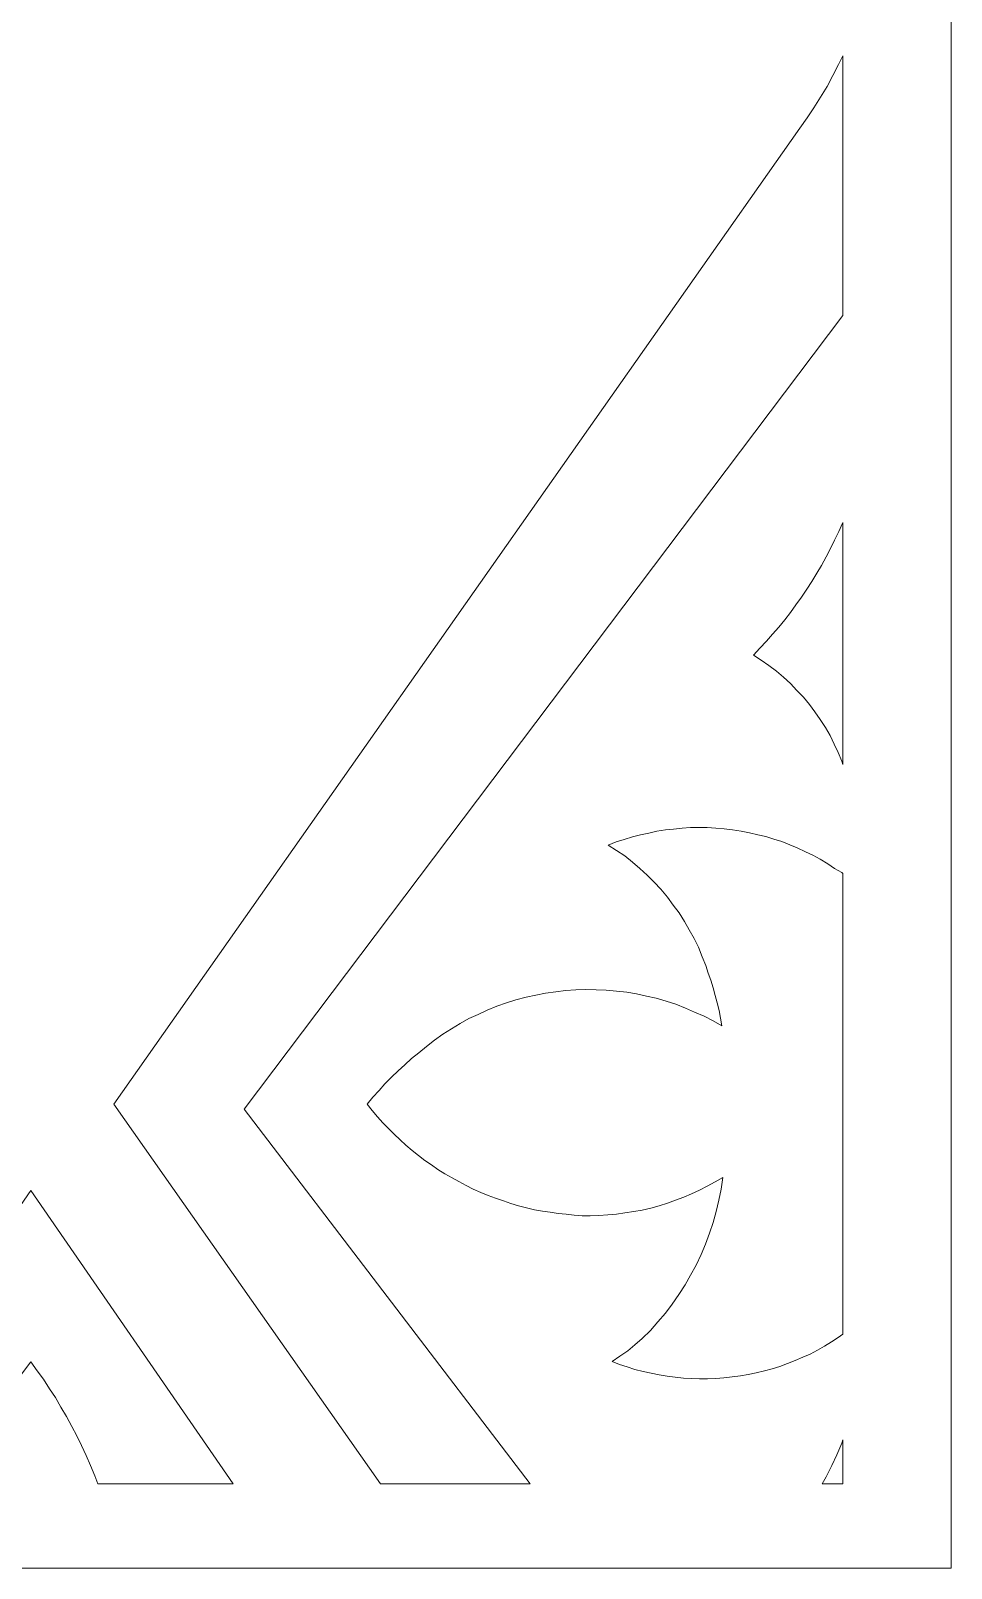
# Model space of a CAD drawing. Header units: centimetres. Extents: x -9.4 to 6.3, y -13 to 13.6.
# Drawn here: x 2.86 to 6.25, y -13.02 to -7.35 of the extents above; entities that cross this region are included whole.
import ezdxf

# ---------------------------------------------------------------- set-up
doc = ezdxf.new("R2010")
doc.units = ezdxf.units.CM
doc.header["$MEASUREMENT"] = 0
doc.layers.add('layer 1', color=7, linetype='Continuous')

msp = doc.modelspace()

# ---------------------------------------------------------------- linework, layer by layer
at = {"layer": 'layer 1', "color": 242, "lineweight": 9}
for points, knots in [([(-0.53695, 13.58709), (-0.53695, 13.58709), (6.25027, 13.58709), (6.25027, 13.58709), (6.25027, 13.58709), (6.25027, 13.58709), (6.25027, -13.01887), (6.25027, -13.01887), (6.25027, -13.01887), (6.25027, -13.01887), (-0.53695, -13.01887), (-0.53695, -13.01887), (-0.53695, -13.01887), (-0.53695, -13.01887), (-0.53695, 13.58709), (-0.53695, 13.58709)], [0, 0, 0, 0, 0.2, 0.2, 0.2, 0.2, 0.4, 0.4, 0.4, 0.4, 0.6, 0.6, 0.6, 0.6, 1, 1, 1, 1]), ([(5.8509, -7.44522), (5.8509, -7.44522), (5.8509, -8.40208), (5.8509, -8.40208), (5.8509, -8.40208), (5.8509, -8.40208), (3.64328, -11.32759), (3.64328, -11.32759), (3.64328, -11.32759), (3.64328, -11.32759), (4.6977, -12.70819), (4.6977, -12.70819), (4.6977, -12.70819), (4.6977, -12.70819), (4.14646, -12.70819), (4.14646, -12.70819), (4.14646, -12.70819), (4.14646, -12.70819), (3.16327, -11.30857), (3.16327, -11.30857), (3.16327, -11.30857), (3.16327, -11.30857), (5.69227, -7.71173), (5.69227, -7.71173), (5.69227, -7.71173), (5.69227, -7.71173), (5.7187, -7.67367), (5.7187, -7.67367), (5.7187, -7.67367), (5.7187, -7.67367), (5.74407, -7.63667), (5.74407, -7.63667), (5.74407, -7.63667), (5.74407, -7.63667), (5.76839, -7.59755), (5.76839, -7.59755), (5.76839, -7.59755), (5.76839, -7.59755), (5.7927, -7.55842), (5.7927, -7.55842), (5.7927, -7.55842), (5.7927, -7.55842), (5.81385, -7.51825), (5.81385, -7.51825), (5.81385, -7.51825), (5.81385, -7.51825), (5.83499, -7.47702), (5.83499, -7.47702), (5.83499, -7.47702), (5.83499, -7.47702), (5.8509, -7.44522), (5.8509, -7.44522)], [0, 0, 0, 0, 0.0714286, 0.0714286, 0.0714286, 0.0714286, 0.1428571, 0.1428571, 0.1428571, 0.1428571, 0.2142857, 0.2142857, 0.2142857, 0.2142857, 0.2857143, 0.2857143, 0.2857143, 0.2857143, 0.3571429, 0.3571429, 0.3571429, 0.3571429, 0.4285714, 0.4285714, 0.4285714, 0.4285714, 0.5, 0.5, 0.5, 0.5, 0.5714286, 0.5714286, 0.5714286, 0.5714286, 0.6428571, 0.6428571, 0.6428571, 0.6428571, 0.7142857, 0.7142857, 0.7142857, 0.7142857, 0.7857143, 0.7857143, 0.7857143, 0.7857143, 0.8571429, 0.8571429, 0.8571429, 0.8571429, 1, 1, 1, 1]), ([(5.8509, -9.165), (5.8509, -9.165), (5.8509, -10.05676), (5.8509, -10.05676), (5.8509, -10.05676), (5.8509, -10.05676), (5.84664, -10.04513), (5.84664, -10.04513), (5.84664, -10.04513), (5.84664, -10.04513), (5.83287, -10.01236), (5.83287, -10.01236), (5.83287, -10.01236), (5.83287, -10.01236), (5.81807, -9.9817), (5.81807, -9.9817), (5.81807, -9.9817), (5.81807, -9.9817), (5.80327, -9.94997), (5.80327, -9.94997), (5.80327, -9.94997), (5.80327, -9.94997), (5.78636, -9.92037), (5.78636, -9.92037), (5.78636, -9.92037), (5.78636, -9.92037), (5.76733, -9.89077), (5.76733, -9.89077), (5.76733, -9.89077), (5.76733, -9.89077), (5.74724, -9.86223), (5.74724, -9.86223), (5.74724, -9.86223), (5.74724, -9.86223), (5.72716, -9.8358), (5.72716, -9.8358), (5.72716, -9.8358), (5.72716, -9.8358), (5.70496, -9.80831), (5.70496, -9.80831), (5.70496, -9.80831), (5.70496, -9.80831), (5.68064, -9.78398), (5.68064, -9.78398), (5.68064, -9.78398), (5.68064, -9.78398), (5.65737, -9.75861), (5.65737, -9.75861), (5.65737, -9.75861), (5.65737, -9.75861), (5.632, -9.73535), (5.632, -9.73535), (5.632, -9.73535), (5.632, -9.73535), (5.60557, -9.71315), (5.60557, -9.71315), (5.60557, -9.71315), (5.60557, -9.71315), (5.57808, -9.692), (5.57808, -9.692), (5.57808, -9.692), (5.57808, -9.692), (5.54954, -9.67192), (5.54954, -9.67192), (5.54954, -9.67192), (5.54954, -9.67192), (5.52099, -9.65395), (5.52099, -9.65395), (5.52099, -9.65395), (5.52099, -9.65395), (5.54425, -9.62856), (5.54425, -9.62856), (5.54425, -9.62856), (5.54425, -9.62856), (5.56857, -9.60213), (5.56857, -9.60213), (5.56857, -9.60213), (5.56857, -9.60213), (5.59182, -9.57676), (5.59182, -9.57676), (5.59182, -9.57676), (5.59182, -9.57676), (5.61402, -9.55033), (5.61402, -9.55033), (5.61402, -9.55033), (5.61402, -9.55033), (5.63622, -9.5239), (5.63622, -9.5239), (5.63622, -9.5239), (5.63622, -9.5239), (5.65737, -9.49641), (5.65737, -9.49641), (5.65737, -9.49641), (5.65737, -9.49641), (5.67747, -9.46787), (5.67747, -9.46787), (5.67747, -9.46787), (5.67747, -9.46787), (5.69756, -9.44036), (5.69756, -9.44036), (5.69756, -9.44036), (5.69756, -9.44036), (5.71764, -9.41076), (5.71764, -9.41076), (5.71764, -9.41076), (5.71764, -9.41076), (5.73667, -9.38222), (5.73667, -9.38222), (5.73667, -9.38222), (5.73667, -9.38222), (5.75464, -9.35156), (5.75464, -9.35156), (5.75464, -9.35156), (5.75464, -9.35156), (5.77156, -9.32302), (5.77156, -9.32302), (5.77156, -9.32302), (5.77156, -9.32302), (5.78953, -9.29129), (5.78953, -9.29129), (5.78953, -9.29129), (5.78953, -9.29129), (5.80539, -9.26063), (5.80539, -9.26063), (5.80539, -9.26063), (5.80539, -9.26063), (5.82019, -9.22997), (5.82019, -9.22997), (5.82019, -9.22997), (5.82019, -9.22997), (5.83605, -9.19826), (5.83605, -9.19826), (5.83605, -9.19826), (5.83605, -9.19826), (5.84981, -9.1676), (5.84981, -9.1676), (5.84981, -9.1676), (5.84981, -9.1676), (5.8509, -9.165), (5.8509, -9.165)], [0, 0, 0, 0, 0.0277778, 0.0277778, 0.0277778, 0.0277778, 0.0555556, 0.0555556, 0.0555556, 0.0555556, 0.0833333, 0.0833333, 0.0833333, 0.0833333, 0.1111111, 0.1111111, 0.1111111, 0.1111111, 0.1388889, 0.1388889, 0.1388889, 0.1388889, 0.1666667, 0.1666667, 0.1666667, 0.1666667, 0.1944444, 0.1944444, 0.1944444, 0.1944444, 0.2222222, 0.2222222, 0.2222222, 0.2222222, 0.25, 0.25, 0.25, 0.25, 0.2777778, 0.2777778, 0.2777778, 0.2777778, 0.3055556, 0.3055556, 0.3055556, 0.3055556, 0.3333333, 0.3333333, 0.3333333, 0.3333333, 0.3611111, 0.3611111, 0.3611111, 0.3611111, 0.3888889, 0.3888889, 0.3888889, 0.3888889, 0.4166667, 0.4166667, 0.4166667, 0.4166667, 0.4444444, 0.4444444, 0.4444444, 0.4444444, 0.4722222, 0.4722222, 0.4722222, 0.4722222, 0.5, 0.5, 0.5, 0.5, 0.5277778, 0.5277778, 0.5277778, 0.5277778, 0.5555556, 0.5555556, 0.5555556, 0.5555556, 0.5833333, 0.5833333, 0.5833333, 0.5833333, 0.6111111, 0.6111111, 0.6111111, 0.6111111, 0.6388889, 0.6388889, 0.6388889, 0.6388889, 0.6666667, 0.6666667, 0.6666667, 0.6666667, 0.6944444, 0.6944444, 0.6944444, 0.6944444, 0.7222222, 0.7222222, 0.7222222, 0.7222222, 0.75, 0.75, 0.75, 0.75, 0.7777778, 0.7777778, 0.7777778, 0.7777778, 0.8055556, 0.8055556, 0.8055556, 0.8055556, 0.8333333, 0.8333333, 0.8333333, 0.8333333, 0.8611111, 0.8611111, 0.8611111, 0.8611111, 0.8888889, 0.8888889, 0.8888889, 0.8888889, 0.9166667, 0.9166667, 0.9166667, 0.9166667, 0.9444444, 0.9444444, 0.9444444, 0.9444444, 1, 1, 1, 1]), ([(5.8509, -10.45855), (5.8509, -10.45855), (5.8509, -12.15682), (5.8509, -12.15682), (5.8509, -12.15682), (5.8509, -12.15682), (5.83393, -12.16813), (5.83393, -12.16813), (5.83393, -12.16813), (5.83393, -12.16813), (5.80856, -12.18504), (5.80856, -12.18504), (5.80856, -12.18504), (5.80856, -12.18504), (5.78319, -12.19986), (5.78319, -12.19986), (5.78319, -12.19986), (5.78319, -12.19986), (5.75676, -12.21466), (5.75676, -12.21466), (5.75676, -12.21466), (5.75676, -12.21466), (5.73033, -12.22946), (5.73033, -12.22946), (5.73033, -12.22946), (5.73033, -12.22946), (5.70284, -12.24109), (5.70284, -12.24109), (5.70284, -12.24109), (5.70284, -12.24109), (5.67536, -12.25272), (5.67536, -12.25272), (5.67536, -12.25272), (5.67536, -12.25272), (5.6468, -12.26435), (5.6468, -12.26435), (5.6468, -12.26435), (5.6468, -12.26435), (5.61825, -12.27492), (5.61825, -12.27492), (5.61825, -12.27492), (5.61825, -12.27492), (5.58971, -12.28338), (5.58971, -12.28338), (5.58971, -12.28338), (5.58971, -12.28338), (5.56117, -12.29183), (5.56117, -12.29183), (5.56117, -12.29183), (5.56117, -12.29183), (5.53157, -12.29923), (5.53157, -12.29923), (5.53157, -12.29923), (5.53157, -12.29923), (5.50197, -12.30452), (5.50197, -12.30452), (5.50197, -12.30452), (5.50197, -12.30452), (5.4734, -12.30981), (5.4734, -12.30981), (5.4734, -12.30981), (5.4734, -12.30981), (5.44275, -12.31403), (5.44275, -12.31403), (5.44275, -12.31403), (5.44275, -12.31403), (5.41209, -12.31721), (5.41209, -12.31721), (5.41209, -12.31721), (5.41209, -12.31721), (5.38249, -12.31932), (5.38249, -12.31932), (5.38249, -12.31932), (5.38249, -12.31932), (5.35183, -12.32038), (5.35183, -12.32038), (5.35183, -12.32038), (5.35183, -12.32038), (5.32221, -12.32038), (5.32221, -12.32038), (5.32221, -12.32038), (5.32221, -12.32038), (5.29261, -12.31932), (5.29261, -12.31932), (5.29261, -12.31932), (5.29261, -12.31932), (5.26301, -12.31826), (5.26301, -12.31826), (5.26301, -12.31826), (5.26301, -12.31826), (5.23235, -12.31509), (5.23235, -12.31509), (5.23235, -12.31509), (5.23235, -12.31509), (5.20275, -12.31086), (5.20275, -12.31086), (5.20275, -12.31086), (5.20275, -12.31086), (5.17315, -12.30558), (5.17315, -12.30558), (5.17315, -12.30558), (5.17315, -12.30558), (5.14353, -12.30029), (5.14353, -12.30029), (5.14353, -12.30029), (5.14353, -12.30029), (5.11393, -12.29395), (5.11393, -12.29395), (5.11393, -12.29395), (5.11393, -12.29395), (5.08433, -12.28655), (5.08433, -12.28655), (5.08433, -12.28655), (5.08433, -12.28655), (5.05579, -12.27703), (5.05579, -12.27703), (5.05579, -12.27703), (5.05579, -12.27703), (5.02725, -12.26752), (5.02725, -12.26752), (5.02725, -12.26752), (5.02725, -12.26752), (4.99976, -12.25695), (4.99976, -12.25695), (4.99976, -12.25695), (4.99976, -12.25695), (5.0283, -12.23686), (5.0283, -12.23686), (5.0283, -12.23686), (5.0283, -12.23686), (5.0579, -12.21783), (5.0579, -12.21783), (5.0579, -12.21783), (5.0579, -12.21783), (5.08433, -12.19563), (5.08433, -12.19563), (5.08433, -12.19563), (5.08433, -12.19563), (5.11076, -12.17236), (5.11076, -12.17236), (5.11076, -12.17236), (5.11076, -12.17236), (5.14142, -12.14276), (5.14142, -12.14276), (5.14142, -12.14276), (5.14142, -12.14276), (5.16892, -12.11104), (5.16892, -12.11104), (5.16892, -12.11104), (5.16892, -12.11104), (5.19641, -12.07933), (5.19641, -12.07933), (5.19641, -12.07933), (5.19641, -12.07933), (5.22178, -12.0455), (5.22178, -12.0455), (5.22178, -12.0455), (5.22178, -12.0455), (5.2461, -12.01059), (5.2461, -12.01059), (5.2461, -12.01059), (5.2461, -12.01059), (5.26935, -11.97465), (5.26935, -11.97465), (5.26935, -11.97465), (5.26935, -11.97465), (5.28944, -11.93871), (5.28944, -11.93871), (5.28944, -11.93871), (5.28944, -11.93871), (5.30953, -11.90171), (5.30953, -11.90171), (5.30953, -11.90171), (5.30953, -11.90171), (5.32857, -11.86259), (5.32857, -11.86259), (5.32857, -11.86259), (5.32857, -11.86259), (5.34443, -11.82451), (5.34443, -11.82451), (5.34443, -11.82451), (5.34443, -11.82451), (5.35923, -11.78434), (5.35923, -11.78434), (5.35923, -11.78434), (5.35923, -11.78434), (5.37192, -11.74417), (5.37192, -11.74417), (5.37192, -11.74417), (5.37192, -11.74417), (5.38355, -11.704), (5.38355, -11.704), (5.38355, -11.704), (5.38355, -11.704), (5.39306, -11.66275), (5.39306, -11.66275), (5.39306, -11.66275), (5.39306, -11.66275), (5.40152, -11.62152), (5.40152, -11.62152), (5.40152, -11.62152), (5.40152, -11.62152), (5.40786, -11.57924), (5.40786, -11.57924), (5.40786, -11.57924), (5.40786, -11.57924), (5.37932, -11.59509), (5.37932, -11.59509), (5.37932, -11.59509), (5.37932, -11.59509), (5.35077, -11.61095), (5.35077, -11.61095), (5.35077, -11.61095), (5.35077, -11.61095), (5.32221, -11.62575), (5.32221, -11.62575), (5.32221, -11.62575), (5.32221, -11.62575), (5.29261, -11.63844), (5.29261, -11.63844), (5.29261, -11.63844), (5.29261, -11.63844), (5.26407, -11.65112), (5.26407, -11.65112), (5.26407, -11.65112), (5.26407, -11.65112), (5.23341, -11.66275), (5.23341, -11.66275), (5.23341, -11.66275), (5.23341, -11.66275), (5.20381, -11.67332), (5.20381, -11.67332), (5.20381, -11.67332), (5.20381, -11.67332), (5.17315, -11.68286), (5.17315, -11.68286), (5.17315, -11.68286), (5.17315, -11.68286), (5.14248, -11.69131), (5.14248, -11.69131), (5.14248, -11.69131), (5.14248, -11.69131), (5.11076, -11.69871), (5.11076, -11.69871), (5.11076, -11.69871), (5.11076, -11.69871), (5.0801, -11.704), (5.0801, -11.704), (5.0801, -11.704), (5.0801, -11.704), (5.04733, -11.70928), (5.04733, -11.70928), (5.04733, -11.70928), (5.04733, -11.70928), (5.01562, -11.71351), (5.01562, -11.71351), (5.01562, -11.71351), (5.01562, -11.71351), (4.98388, -11.71668), (4.98388, -11.71668), (4.98388, -11.71668), (4.98388, -11.71668), (4.95111, -11.7188), (4.95111, -11.7188), (4.95111, -11.7188), (4.95111, -11.7188), (4.9194, -11.71986), (4.9194, -11.71986), (4.9194, -11.71986), (4.9194, -11.71986), (4.8898, -11.71986), (4.8898, -11.71986), (4.8898, -11.71986), (4.8898, -11.71986), (4.8602, -11.71774), (4.8602, -11.71774), (4.8602, -11.71774), (4.8602, -11.71774), (4.8306, -11.71457), (4.8306, -11.71457), (4.8306, -11.71457), (4.8306, -11.71457), (4.80098, -11.7114), (4.80098, -11.7114), (4.80098, -11.7114), (4.80098, -11.7114), (4.77138, -11.70717), (4.77138, -11.70717), (4.77138, -11.70717), (4.77138, -11.70717), (4.74283, -11.70294), (4.74283, -11.70294), (4.74283, -11.70294), (4.74283, -11.70294), (4.71323, -11.69766), (4.71323, -11.69766), (4.71323, -11.69766), (4.71323, -11.69766), (4.68469, -11.69026), (4.68469, -11.69026), (4.68469, -11.69026), (4.68469, -11.69026), (4.65509, -11.68286), (4.65509, -11.68286), (4.65509, -11.68286), (4.65509, -11.68286), (4.62653, -11.67438), (4.62653, -11.67438), (4.62653, -11.67438), (4.62653, -11.67438), (4.59904, -11.66487), (4.59904, -11.66487), (4.59904, -11.66487), (4.59904, -11.66487), (4.5705, -11.65535), (4.5705, -11.65535), (4.5705, -11.65535), (4.5705, -11.65535), (4.54301, -11.64478), (4.54301, -11.64478), (4.54301, -11.64478), (4.54301, -11.64478), (4.51553, -11.63421), (4.51553, -11.63421), (4.51553, -11.63421), (4.51553, -11.63421), (4.48804, -11.62152), (4.48804, -11.62152), (4.48804, -11.62152), (4.48804, -11.62152), (4.46159, -11.60884), (4.46159, -11.60884), (4.46159, -11.60884), (4.46159, -11.60884), (4.43516, -11.59404), (4.43516, -11.59404), (4.43516, -11.59404), (4.43516, -11.59404), (4.40979, -11.58029), (4.40979, -11.58029), (4.40979, -11.58029), (4.40979, -11.58029), (4.38336, -11.56549), (4.38336, -11.56549), (4.38336, -11.56549), (4.38336, -11.56549), (4.35799, -11.54963), (4.35799, -11.54963), (4.35799, -11.54963), (4.35799, -11.54963), (4.33368, -11.53272), (4.33368, -11.53272), (4.33368, -11.53272), (4.33368, -11.53272), (4.30936, -11.51581), (4.30936, -11.51581), (4.30936, -11.51581), (4.30936, -11.51581), (4.28609, -11.49782), (4.28609, -11.49782), (4.28609, -11.49782), (4.28609, -11.49782), (4.26283, -11.47984), (4.26283, -11.47984), (4.26283, -11.47984), (4.26283, -11.47984), (4.23957, -11.45976), (4.23957, -11.45976), (4.23957, -11.45976), (4.23957, -11.45976), (4.21843, -11.43967), (4.21843, -11.43967), (4.21843, -11.43967), (4.21843, -11.43967), (4.19623, -11.41959), (4.19623, -11.41959), (4.19623, -11.41959), (4.19623, -11.41959), (4.17508, -11.39844), (4.17508, -11.39844), (4.17508, -11.39844), (4.17508, -11.39844), (4.155, -11.3773), (4.155, -11.3773), (4.155, -11.3773), (4.155, -11.3773), (4.13489, -11.3551), (4.13489, -11.3551), (4.13489, -11.3551), (4.13489, -11.3551), (4.11586, -11.33182), (4.11586, -11.33182), (4.11586, -11.33182), (4.11586, -11.33182), (4.09684, -11.30857), (4.09684, -11.30857), (4.09684, -11.30857), (4.09684, -11.30857), (4.11798, -11.28319), (4.11798, -11.28319), (4.11798, -11.28319), (4.11798, -11.28319), (4.14125, -11.25782), (4.14125, -11.25782), (4.14125, -11.25782), (4.14125, -11.25782), (4.1624, -11.23351), (4.1624, -11.23351), (4.1624, -11.23351), (4.1624, -11.23351), (4.18671, -11.20919), (4.18671, -11.20919), (4.18671, -11.20919), (4.18671, -11.20919), (4.21103, -11.18594), (4.21103, -11.18594), (4.21103, -11.18594), (4.21103, -11.18594), (4.23534, -11.16372), (4.23534, -11.16372), (4.23534, -11.16372), (4.23534, -11.16372), (4.26071, -11.14046), (4.26071, -11.14046), (4.26071, -11.14046), (4.26071, -11.14046), (4.28714, -11.11932), (4.28714, -11.11932), (4.28714, -11.11932), (4.28714, -11.11932), (4.3157, -11.09606), (4.3157, -11.09606), (4.3157, -11.09606), (4.3157, -11.09606), (4.3453, -11.0728), (4.3453, -11.0728), (4.3453, -11.0728), (4.3453, -11.0728), (4.37596, -11.0506), (4.37596, -11.0506), (4.37596, -11.0506), (4.37596, -11.0506), (4.40768, -11.03157), (4.40768, -11.03157), (4.40768, -11.03157), (4.40768, -11.03157), (4.43939, -11.01149), (4.43939, -11.01149), (4.43939, -11.01149), (4.43939, -11.01149), (4.47216, -10.9935), (4.47216, -10.9935), (4.47216, -10.9935), (4.47216, -10.9935), (4.50601, -10.97764), (4.50601, -10.97764), (4.50601, -10.97764), (4.50601, -10.97764), (4.53984, -10.96178), (4.53984, -10.96178), (4.53984, -10.96178), (4.53984, -10.96178), (4.57473, -10.94804), (4.57473, -10.94804), (4.57473, -10.94804), (4.57473, -10.94804), (4.61067, -10.93535), (4.61067, -10.93535), (4.61067, -10.93535), (4.61067, -10.93535), (4.64556, -10.92372), (4.64556, -10.92372), (4.64556, -10.92372), (4.64556, -10.92372), (4.68258, -10.91421), (4.68258, -10.91421), (4.68258, -10.91421), (4.68258, -10.91421), (4.71852, -10.90681), (4.71852, -10.90681), (4.71852, -10.90681), (4.71852, -10.90681), (4.75446, -10.89941), (4.75446, -10.89941), (4.75446, -10.89941), (4.75446, -10.89941), (4.79252, -10.89412), (4.79252, -10.89412), (4.79252, -10.89412), (4.79252, -10.89412), (4.82848, -10.88989), (4.82848, -10.88989), (4.82848, -10.88989), (4.82848, -10.88989), (4.86654, -10.88778), (4.86654, -10.88778), (4.86654, -10.88778), (4.86654, -10.88778), (4.90354, -10.88567), (4.90354, -10.88567), (4.90354, -10.88567), (4.90354, -10.88567), (4.9416, -10.88672), (4.9416, -10.88672), (4.9416, -10.88672), (4.9416, -10.88672), (4.9786, -10.88884), (4.9786, -10.88884), (4.9786, -10.88884), (4.9786, -10.88884), (5.01562, -10.89201), (5.01562, -10.89201), (5.01562, -10.89201), (5.01562, -10.89201), (5.05367, -10.89624), (5.05367, -10.89624), (5.05367, -10.89624), (5.05367, -10.89624), (5.08962, -10.90258), (5.08962, -10.90258), (5.08962, -10.90258), (5.08962, -10.90258), (5.12662, -10.90998), (5.12662, -10.90998), (5.12662, -10.90998), (5.12662, -10.90998), (5.16258, -10.91844), (5.16258, -10.91844), (5.16258, -10.91844), (5.16258, -10.91844), (5.19958, -10.92901), (5.19958, -10.92901), (5.19958, -10.92901), (5.19958, -10.92901), (5.23447, -10.94064), (5.23447, -10.94064), (5.23447, -10.94064), (5.23447, -10.94064), (5.27041, -10.95438), (5.27041, -10.95438), (5.27041, -10.95438), (5.27041, -10.95438), (5.30424, -10.96918), (5.30424, -10.96918), (5.30424, -10.96918), (5.30424, -10.96918), (5.33914, -10.98398), (5.33914, -10.98398), (5.33914, -10.98398), (5.33914, -10.98398), (5.37192, -11.00091), (5.37192, -11.00091), (5.37192, -11.00091), (5.37192, -11.00091), (5.40469, -11.01994), (5.40469, -11.01994), (5.40469, -11.01994), (5.40469, -11.01994), (5.3994, -10.99138), (5.3994, -10.99138), (5.3994, -10.99138), (5.3994, -10.99138), (5.39412, -10.9639), (5.39412, -10.9639), (5.39412, -10.9639), (5.39412, -10.9639), (5.38777, -10.93535), (5.38777, -10.93535), (5.38777, -10.93535), (5.38777, -10.93535), (5.38037, -10.90787), (5.38037, -10.90787), (5.38037, -10.90787), (5.38037, -10.90787), (5.37192, -10.88038), (5.37192, -10.88038), (5.37192, -10.88038), (5.37192, -10.88038), (5.36346, -10.85184), (5.36346, -10.85184), (5.36346, -10.85184), (5.36346, -10.85184), (5.35394, -10.82539), (5.35394, -10.82539), (5.35394, -10.82539), (5.35394, -10.82539), (5.34549, -10.7979), (5.34549, -10.7979), (5.34549, -10.7979), (5.34549, -10.7979), (5.33174, -10.76513), (5.33174, -10.76513), (5.33174, -10.76513), (5.33174, -10.76513), (5.31798, -10.73024), (5.31798, -10.73024), (5.31798, -10.73024), (5.31798, -10.73024), (5.30213, -10.69853), (5.30213, -10.69853), (5.30213, -10.69853), (5.30213, -10.69853), (5.28415, -10.66576), (5.28415, -10.66576), (5.28415, -10.66576), (5.28415, -10.66576), (5.26724, -10.63508), (5.26724, -10.63508), (5.26724, -10.63508), (5.26724, -10.63508), (5.24715, -10.60337), (5.24715, -10.60337), (5.24715, -10.60337), (5.24715, -10.60337), (5.22495, -10.57482), (5.22495, -10.57482), (5.22495, -10.57482), (5.22495, -10.57482), (5.20381, -10.54522), (5.20381, -10.54522), (5.20381, -10.54522), (5.20381, -10.54522), (5.1795, -10.51668), (5.1795, -10.51668), (5.1795, -10.51668), (5.1795, -10.51668), (5.15516, -10.49025), (5.15516, -10.49025), (5.15516, -10.49025), (5.15516, -10.49025), (5.12979, -10.46486), (5.12979, -10.46486), (5.12979, -10.46486), (5.12979, -10.46486), (5.1023, -10.44055), (5.1023, -10.44055), (5.1023, -10.44055), (5.1023, -10.44055), (5.07482, -10.41623), (5.07482, -10.41623), (5.07482, -10.41623), (5.07482, -10.41623), (5.04627, -10.39403), (5.04627, -10.39403), (5.04627, -10.39403), (5.04627, -10.39403), (5.01562, -10.37395), (5.01562, -10.37395), (5.01562, -10.37395), (5.01562, -10.37395), (4.98602, -10.35386), (4.98602, -10.35386), (4.98602, -10.35386), (4.98602, -10.35386), (5.01456, -10.34223), (5.01456, -10.34223), (5.01456, -10.34223), (5.01456, -10.34223), (5.04416, -10.33272), (5.04416, -10.33272), (5.04416, -10.33272), (5.04416, -10.33272), (5.07482, -10.3232), (5.07482, -10.3232), (5.07482, -10.3232), (5.07482, -10.3232), (5.10442, -10.3158), (5.10442, -10.3158), (5.10442, -10.3158), (5.10442, -10.3158), (5.13508, -10.30944), (5.13508, -10.30944), (5.13508, -10.30944), (5.13508, -10.30944), (5.16469, -10.3031), (5.16469, -10.3031), (5.16469, -10.3031), (5.16469, -10.3031), (5.19641, -10.29781), (5.19641, -10.29781), (5.19641, -10.29781), (5.19641, -10.29781), (5.22601, -10.29464), (5.22601, -10.29464), (5.22601, -10.29464), (5.22601, -10.29464), (5.25772, -10.29147), (5.25772, -10.29147), (5.25772, -10.29147), (5.25772, -10.29147), (5.28838, -10.28935), (5.28838, -10.28935), (5.28838, -10.28935), (5.28838, -10.28935), (5.3201, -10.28935), (5.3201, -10.28935), (5.3201, -10.28935), (5.3201, -10.28935), (5.35077, -10.28935), (5.35077, -10.28935), (5.35077, -10.28935), (5.35077, -10.28935), (5.38249, -10.29147), (5.38249, -10.29147), (5.38249, -10.29147), (5.38249, -10.29147), (5.41315, -10.29358), (5.41315, -10.29358), (5.41315, -10.29358), (5.41315, -10.29358), (5.4438, -10.29781), (5.4438, -10.29781), (5.4438, -10.29781), (5.4438, -10.29781), (5.47552, -10.30204), (5.47552, -10.30204), (5.47552, -10.30204), (5.47552, -10.30204), (5.50619, -10.30838), (5.50619, -10.30838), (5.50619, -10.30838), (5.50619, -10.30838), (5.53685, -10.3158), (5.53685, -10.3158), (5.53685, -10.3158), (5.53685, -10.3158), (5.56645, -10.32214), (5.56645, -10.32214), (5.56645, -10.32214), (5.56645, -10.32214), (5.59605, -10.33166), (5.59605, -10.33166), (5.59605, -10.33166), (5.59605, -10.33166), (5.62565, -10.34117), (5.62565, -10.34117), (5.62565, -10.34117), (5.62565, -10.34117), (5.65525, -10.3528), (5.65525, -10.3528), (5.65525, -10.3528), (5.65525, -10.3528), (5.68276, -10.36443), (5.68276, -10.36443), (5.68276, -10.36443), (5.68276, -10.36443), (5.71236, -10.37817), (5.71236, -10.37817), (5.71236, -10.37817), (5.71236, -10.37817), (5.73984, -10.39086), (5.73984, -10.39086), (5.73984, -10.39086), (5.73984, -10.39086), (5.76733, -10.40566), (5.76733, -10.40566), (5.76733, -10.40566), (5.76733, -10.40566), (5.79482, -10.42257), (5.79482, -10.42257), (5.79482, -10.42257), (5.79482, -10.42257), (5.82019, -10.43949), (5.82019, -10.43949), (5.82019, -10.43949), (5.82019, -10.43949), (5.84664, -10.45535), (5.84664, -10.45535), (5.84664, -10.45535), (5.84664, -10.45535), (5.8509, -10.45855), (5.8509, -10.45855)], [0, 0, 0, 0, 0.0051546, 0.0051546, 0.0051546, 0.0051546, 0.0103093, 0.0103093, 0.0103093, 0.0103093, 0.0154639, 0.0154639, 0.0154639, 0.0154639, 0.0206186, 0.0206186, 0.0206186, 0.0206186, 0.0257732, 0.0257732, 0.0257732, 0.0257732, 0.0309278, 0.0309278, 0.0309278, 0.0309278, 0.0360825, 0.0360825, 0.0360825, 0.0360825, 0.0412371, 0.0412371, 0.0412371, 0.0412371, 0.0463918, 0.0463918, 0.0463918, 0.0463918, 0.0515464, 0.0515464, 0.0515464, 0.0515464, 0.056701, 0.056701, 0.056701, 0.056701, 0.0618557, 0.0618557, 0.0618557, 0.0618557, 0.0670103, 0.0670103, 0.0670103, 0.0670103, 0.0721649, 0.0721649, 0.0721649, 0.0721649, 0.0773196, 0.0773196, 0.0773196, 0.0773196, 0.0824742, 0.0824742, 0.0824742, 0.0824742, 0.0876289, 0.0876289, 0.0876289, 0.0876289, 0.0927835, 0.0927835, 0.0927835, 0.0927835, 0.0979381, 0.0979381, 0.0979381, 0.0979381, 0.1030928, 0.1030928, 0.1030928, 0.1030928, 0.1082474, 0.1082474, 0.1082474, 0.1082474, 0.1134021, 0.1134021, 0.1134021, 0.1134021, 0.1185567, 0.1185567, 0.1185567, 0.1185567, 0.1237113, 0.1237113, 0.1237113, 0.1237113, 0.128866, 0.128866, 0.128866, 0.128866, 0.1340206, 0.1340206, 0.1340206, 0.1340206, 0.1391753, 0.1391753, 0.1391753, 0.1391753, 0.1443299, 0.1443299, 0.1443299, 0.1443299, 0.1494845, 0.1494845, 0.1494845, 0.1494845, 0.1546392, 0.1546392, 0.1546392, 0.1546392, 0.1597938, 0.1597938, 0.1597938, 0.1597938, 0.1649485, 0.1649485, 0.1649485, 0.1649485, 0.1701031, 0.1701031, 0.1701031, 0.1701031, 0.1752577, 0.1752577, 0.1752577, 0.1752577, 0.1804124, 0.1804124, 0.1804124, 0.1804124, 0.185567, 0.185567, 0.185567, 0.185567, 0.1907216, 0.1907216, 0.1907216, 0.1907216, 0.1958763, 0.1958763, 0.1958763, 0.1958763, 0.2010309, 0.2010309, 0.2010309, 0.2010309, 0.2061856, 0.2061856, 0.2061856, 0.2061856, 0.2113402, 0.2113402, 0.2113402, 0.2113402, 0.2164948, 0.2164948, 0.2164948, 0.2164948, 0.2216495, 0.2216495, 0.2216495, 0.2216495, 0.2268041, 0.2268041, 0.2268041, 0.2268041, 0.2319588, 0.2319588, 0.2319588, 0.2319588, 0.2371134, 0.2371134, 0.2371134, 0.2371134, 0.242268, 0.242268, 0.242268, 0.242268, 0.2474227, 0.2474227, 0.2474227, 0.2474227, 0.2525773, 0.2525773, 0.2525773, 0.2525773, 0.257732, 0.257732, 0.257732, 0.257732, 0.2628866, 0.2628866, 0.2628866, 0.2628866, 0.2680412, 0.2680412, 0.2680412, 0.2680412, 0.2731959, 0.2731959, 0.2731959, 0.2731959, 0.2783505, 0.2783505, 0.2783505, 0.2783505, 0.2835052, 0.2835052, 0.2835052, 0.2835052, 0.2886598, 0.2886598, 0.2886598, 0.2886598, 0.2938144, 0.2938144, 0.2938144, 0.2938144, 0.2989691, 0.2989691, 0.2989691, 0.2989691, 0.3041237, 0.3041237, 0.3041237, 0.3041237, 0.3092784, 0.3092784, 0.3092784, 0.3092784, 0.314433, 0.314433, 0.314433, 0.314433, 0.3195876, 0.3195876, 0.3195876, 0.3195876, 0.3247423, 0.3247423, 0.3247423, 0.3247423, 0.3298969, 0.3298969, 0.3298969, 0.3298969, 0.3350515, 0.3350515, 0.3350515, 0.3350515, 0.3402062, 0.3402062, 0.3402062, 0.3402062, 0.3453608, 0.3453608, 0.3453608, 0.3453608, 0.3505155, 0.3505155, 0.3505155, 0.3505155, 0.3556701, 0.3556701, 0.3556701, 0.3556701, 0.3608247, 0.3608247, 0.3608247, 0.3608247, 0.3659794, 0.3659794, 0.3659794, 0.3659794, 0.371134, 0.371134, 0.371134, 0.371134, 0.3762887, 0.3762887, 0.3762887, 0.3762887, 0.3814433, 0.3814433, 0.3814433, 0.3814433, 0.3865979, 0.3865979, 0.3865979, 0.3865979, 0.3917526, 0.3917526, 0.3917526, 0.3917526, 0.3969072, 0.3969072, 0.3969072, 0.3969072, 0.4020619, 0.4020619, 0.4020619, 0.4020619, 0.4072165, 0.4072165, 0.4072165, 0.4072165, 0.4123711, 0.4123711, 0.4123711, 0.4123711, 0.4175258, 0.4175258, 0.4175258, 0.4175258, 0.4226804, 0.4226804, 0.4226804, 0.4226804, 0.4278351, 0.4278351, 0.4278351, 0.4278351, 0.4329897, 0.4329897, 0.4329897, 0.4329897, 0.4381443, 0.4381443, 0.4381443, 0.4381443, 0.443299, 0.443299, 0.443299, 0.443299, 0.4484536, 0.4484536, 0.4484536, 0.4484536, 0.4536082, 0.4536082, 0.4536082, 0.4536082, 0.4587629, 0.4587629, 0.4587629, 0.4587629, 0.4639175, 0.4639175, 0.4639175, 0.4639175, 0.4690722, 0.4690722, 0.4690722, 0.4690722, 0.4742268, 0.4742268, 0.4742268, 0.4742268, 0.4793814, 0.4793814, 0.4793814, 0.4793814, 0.4845361, 0.4845361, 0.4845361, 0.4845361, 0.4896907, 0.4896907, 0.4896907, 0.4896907, 0.4948454, 0.4948454, 0.4948454, 0.4948454, 0.5, 0.5, 0.5, 0.5, 0.5051546, 0.5051546, 0.5051546, 0.5051546, 0.5103093, 0.5103093, 0.5103093, 0.5103093, 0.5154639, 0.5154639, 0.5154639, 0.5154639, 0.5206186, 0.5206186, 0.5206186, 0.5206186, 0.5257732, 0.5257732, 0.5257732, 0.5257732, 0.5309278, 0.5309278, 0.5309278, 0.5309278, 0.5360825, 0.5360825, 0.5360825, 0.5360825, 0.5412371, 0.5412371, 0.5412371, 0.5412371, 0.5463918, 0.5463918, 0.5463918, 0.5463918, 0.5515464, 0.5515464, 0.5515464, 0.5515464, 0.556701, 0.556701, 0.556701, 0.556701, 0.5618557, 0.5618557, 0.5618557, 0.5618557, 0.5670103, 0.5670103, 0.5670103, 0.5670103, 0.5721649, 0.5721649, 0.5721649, 0.5721649, 0.5773196, 0.5773196, 0.5773196, 0.5773196, 0.5824742, 0.5824742, 0.5824742, 0.5824742, 0.5876289, 0.5876289, 0.5876289, 0.5876289, 0.5927835, 0.5927835, 0.5927835, 0.5927835, 0.5979381, 0.5979381, 0.5979381, 0.5979381, 0.6030928, 0.6030928, 0.6030928, 0.6030928, 0.6082474, 0.6082474, 0.6082474, 0.6082474, 0.6134021, 0.6134021, 0.6134021, 0.6134021, 0.6185567, 0.6185567, 0.6185567, 0.6185567, 0.6237113, 0.6237113, 0.6237113, 0.6237113, 0.628866, 0.628866, 0.628866, 0.628866, 0.6340206, 0.6340206, 0.6340206, 0.6340206, 0.6391753, 0.6391753, 0.6391753, 0.6391753, 0.6443299, 0.6443299, 0.6443299, 0.6443299, 0.6494845, 0.6494845, 0.6494845, 0.6494845, 0.6546392, 0.6546392, 0.6546392, 0.6546392, 0.6597938, 0.6597938, 0.6597938, 0.6597938, 0.6649485, 0.6649485, 0.6649485, 0.6649485, 0.6701031, 0.6701031, 0.6701031, 0.6701031, 0.6752577, 0.6752577, 0.6752577, 0.6752577, 0.6804124, 0.6804124, 0.6804124, 0.6804124, 0.685567, 0.685567, 0.685567, 0.685567, 0.6907216, 0.6907216, 0.6907216, 0.6907216, 0.6958763, 0.6958763, 0.6958763, 0.6958763, 0.7010309, 0.7010309, 0.7010309, 0.7010309, 0.7061856, 0.7061856, 0.7061856, 0.7061856, 0.7113402, 0.7113402, 0.7113402, 0.7113402, 0.7164948, 0.7164948, 0.7164948, 0.7164948, 0.7216495, 0.7216495, 0.7216495, 0.7216495, 0.7268041, 0.7268041, 0.7268041, 0.7268041, 0.7319588, 0.7319588, 0.7319588, 0.7319588, 0.7371134, 0.7371134, 0.7371134, 0.7371134, 0.742268, 0.742268, 0.742268, 0.742268, 0.7474227, 0.7474227, 0.7474227, 0.7474227, 0.7525773, 0.7525773, 0.7525773, 0.7525773, 0.757732, 0.757732, 0.757732, 0.757732, 0.7628866, 0.7628866, 0.7628866, 0.7628866, 0.7680412, 0.7680412, 0.7680412, 0.7680412, 0.7731959, 0.7731959, 0.7731959, 0.7731959, 0.7783505, 0.7783505, 0.7783505, 0.7783505, 0.7835052, 0.7835052, 0.7835052, 0.7835052, 0.7886598, 0.7886598, 0.7886598, 0.7886598, 0.7938144, 0.7938144, 0.7938144, 0.7938144, 0.7989691, 0.7989691, 0.7989691, 0.7989691, 0.8041237, 0.8041237, 0.8041237, 0.8041237, 0.8092784, 0.8092784, 0.8092784, 0.8092784, 0.814433, 0.814433, 0.814433, 0.814433, 0.8195876, 0.8195876, 0.8195876, 0.8195876, 0.8247423, 0.8247423, 0.8247423, 0.8247423, 0.8298969, 0.8298969, 0.8298969, 0.8298969, 0.8350515, 0.8350515, 0.8350515, 0.8350515, 0.8402062, 0.8402062, 0.8402062, 0.8402062, 0.8453608, 0.8453608, 0.8453608, 0.8453608, 0.8505155, 0.8505155, 0.8505155, 0.8505155, 0.8556701, 0.8556701, 0.8556701, 0.8556701, 0.8608247, 0.8608247, 0.8608247, 0.8608247, 0.8659794, 0.8659794, 0.8659794, 0.8659794, 0.871134, 0.871134, 0.871134, 0.871134, 0.8762887, 0.8762887, 0.8762887, 0.8762887, 0.8814433, 0.8814433, 0.8814433, 0.8814433, 0.8865979, 0.8865979, 0.8865979, 0.8865979, 0.8917526, 0.8917526, 0.8917526, 0.8917526, 0.8969072, 0.8969072, 0.8969072, 0.8969072, 0.9020619, 0.9020619, 0.9020619, 0.9020619, 0.9072165, 0.9072165, 0.9072165, 0.9072165, 0.9123711, 0.9123711, 0.9123711, 0.9123711, 0.9175258, 0.9175258, 0.9175258, 0.9175258, 0.9226804, 0.9226804, 0.9226804, 0.9226804, 0.9278351, 0.9278351, 0.9278351, 0.9278351, 0.9329897, 0.9329897, 0.9329897, 0.9329897, 0.9381443, 0.9381443, 0.9381443, 0.9381443, 0.943299, 0.943299, 0.943299, 0.943299, 0.9484536, 0.9484536, 0.9484536, 0.9484536, 0.9536082, 0.9536082, 0.9536082, 0.9536082, 0.9587629, 0.9587629, 0.9587629, 0.9587629, 0.9639175, 0.9639175, 0.9639175, 0.9639175, 0.9690722, 0.9690722, 0.9690722, 0.9690722, 0.9742268, 0.9742268, 0.9742268, 0.9742268, 0.9793814, 0.9793814, 0.9793814, 0.9793814, 0.9845361, 0.9845361, 0.9845361, 0.9845361, 0.9896907, 0.9896907, 0.9896907, 0.9896907, 1, 1, 1, 1]), ([(3.60326, -12.70819), (3.60326, -12.70819), (3.10373, -12.70819), (3.10373, -12.70819), (3.10373, -12.70819), (3.10373, -12.70819), (3.09242, -12.67773), (3.09242, -12.67773), (3.09242, -12.67773), (3.09242, -12.67773), (3.07657, -12.63968), (3.07657, -12.63968), (3.07657, -12.63968), (3.07657, -12.63968), (3.06071, -12.60373), (3.06071, -12.60373), (3.06071, -12.60373), (3.06071, -12.60373), (3.0438, -12.56673), (3.0438, -12.56673), (3.0438, -12.56673), (3.0438, -12.56673), (3.02688, -12.53079), (3.02688, -12.53079), (3.02688, -12.53079), (3.02688, -12.53079), (3.00785, -12.49588), (3.00785, -12.49588), (3.00785, -12.49588), (3.00785, -12.49588), (2.98882, -12.45994), (2.98882, -12.45994), (2.98882, -12.45994), (2.98882, -12.45994), (2.96768, -12.42505), (2.96768, -12.42505), (2.96768, -12.42505), (2.96768, -12.42505), (2.94759, -12.39017), (2.94759, -12.39017), (2.94759, -12.39017), (2.94759, -12.39017), (2.92643, -12.35738), (2.92643, -12.35738), (2.92643, -12.35738), (2.92643, -12.35738), (2.90318, -12.32249), (2.90318, -12.32249), (2.90318, -12.32249), (2.90318, -12.32249), (2.88097, -12.29078), (2.88097, -12.29078), (2.88097, -12.29078), (2.88097, -12.29078), (2.85666, -12.258), (2.85666, -12.258), (2.85666, -12.258), (2.85666, -12.258), (2.82283, -12.30346), (2.82283, -12.30346), (2.82283, -12.30346), (2.82283, -12.30346), (2.789, -12.35103), (2.789, -12.35103), (2.789, -12.35103), (2.789, -12.35103), (2.76467, -12.39228), (2.76467, -12.39228), (2.76467, -12.39228), (2.76467, -12.39228), (2.7393, -12.43457), (2.7393, -12.43457), (2.7393, -12.43457), (2.7393, -12.43457), (2.71498, -12.47897), (2.71498, -12.47897), (2.71498, -12.47897), (2.71498, -12.47897), (2.69384, -12.52231), (2.69384, -12.52231), (2.69384, -12.52231), (2.69384, -12.52231), (2.67164, -12.56567), (2.67164, -12.56567), (2.67164, -12.56567), (2.67164, -12.56567), (2.65155, -12.61219), (2.65155, -12.61219), (2.65155, -12.61219), (2.65155, -12.61219), (2.63252, -12.65659), (2.63252, -12.65659), (2.63252, -12.65659), (2.63252, -12.65659), (2.61455, -12.70207), (2.61455, -12.70207), (2.61455, -12.70207), (2.61455, -12.70207), (2.61237, -12.70819), (2.61237, -12.70819), (2.61237, -12.70819), (2.61237, -12.70819), (2.11092, -12.70819), (2.11092, -12.70819), (2.11092, -12.70819), (2.11092, -12.70819), (2.85666, -11.62681), (2.85666, -11.62681), (2.85666, -11.62681), (2.85666, -11.62681), (3.60326, -12.70819), (3.60326, -12.70819)], [0, 0, 0, 0, 0.0344828, 0.0344828, 0.0344828, 0.0344828, 0.0689655, 0.0689655, 0.0689655, 0.0689655, 0.1034483, 0.1034483, 0.1034483, 0.1034483, 0.137931, 0.137931, 0.137931, 0.137931, 0.1724138, 0.1724138, 0.1724138, 0.1724138, 0.2068966, 0.2068966, 0.2068966, 0.2068966, 0.2413793, 0.2413793, 0.2413793, 0.2413793, 0.2758621, 0.2758621, 0.2758621, 0.2758621, 0.3103448, 0.3103448, 0.3103448, 0.3103448, 0.3448276, 0.3448276, 0.3448276, 0.3448276, 0.3793103, 0.3793103, 0.3793103, 0.3793103, 0.4137931, 0.4137931, 0.4137931, 0.4137931, 0.4482759, 0.4482759, 0.4482759, 0.4482759, 0.4827586, 0.4827586, 0.4827586, 0.4827586, 0.5172414, 0.5172414, 0.5172414, 0.5172414, 0.5517241, 0.5517241, 0.5517241, 0.5517241, 0.5862069, 0.5862069, 0.5862069, 0.5862069, 0.6206897, 0.6206897, 0.6206897, 0.6206897, 0.6551724, 0.6551724, 0.6551724, 0.6551724, 0.6896552, 0.6896552, 0.6896552, 0.6896552, 0.7241379, 0.7241379, 0.7241379, 0.7241379, 0.7586207, 0.7586207, 0.7586207, 0.7586207, 0.7931034, 0.7931034, 0.7931034, 0.7931034, 0.8275862, 0.8275862, 0.8275862, 0.8275862, 0.862069, 0.862069, 0.862069, 0.862069, 0.8965517, 0.8965517, 0.8965517, 0.8965517, 0.9310345, 0.9310345, 0.9310345, 0.9310345, 1, 1, 1, 1]), ([(5.8509, -12.54579), (5.8509, -12.54579), (5.8509, -12.70819), (5.8509, -12.70819), (5.8509, -12.70819), (5.8509, -12.70819), (5.77424, -12.70819), (5.77424, -12.70819), (5.77424, -12.70819), (5.77424, -12.70819), (5.78953, -12.68196), (5.78953, -12.68196), (5.78953, -12.68196), (5.78953, -12.68196), (5.80962, -12.64073), (5.80962, -12.64073), (5.80962, -12.64073), (5.80962, -12.64073), (5.82865, -12.60056), (5.82865, -12.60056), (5.82865, -12.60056), (5.82865, -12.60056), (5.84664, -12.55827), (5.84664, -12.55827), (5.84664, -12.55827), (5.84664, -12.55827), (5.8509, -12.54579), (5.8509, -12.54579)], [0, 0, 0, 0, 0.125, 0.125, 0.125, 0.125, 0.25, 0.25, 0.25, 0.25, 0.375, 0.375, 0.375, 0.375, 0.5, 0.5, 0.5, 0.5, 0.625, 0.625, 0.625, 0.625, 0.75, 0.75, 0.75, 0.75, 1, 1, 1, 1])]:
    msp.add_open_spline(points, degree=3, knots=knots, dxfattribs=at)

doc.saveas('drawing.dxf')
